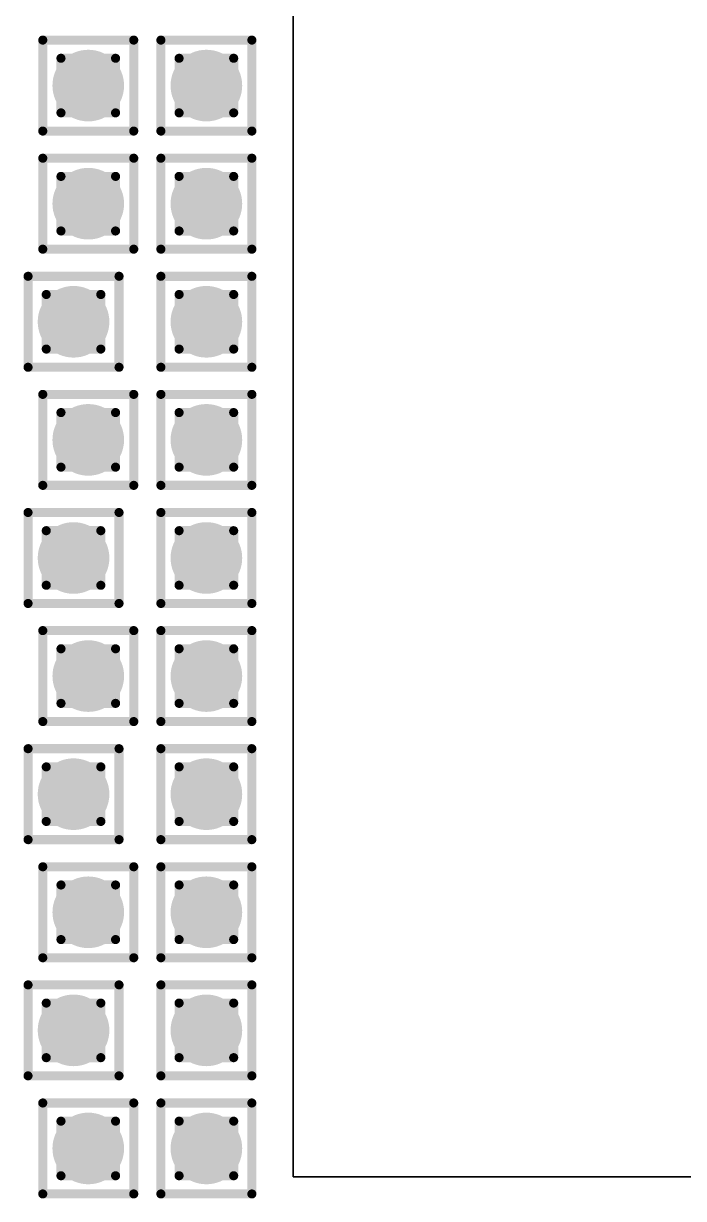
# Model space of a CAD drawing. Header units: inches. Extents: x -12 to 5357, y -8 to 5291.
# Drawn here: x 33.49 to 37.18, y 13.74 to 20.3 of the extents above; entities that cross this region are included whole.
import ezdxf

# ---------------------------------------------------------------- set-up
doc = ezdxf.new("R2010")
doc.units = ezdxf.units.IN
for name, color, linetype in [('Bottom Layer', 5, 'Continuous'), ('Drill Drawing', 1, 'Continuous'), ('Ground', 16, 'Continuous'), ('Multi-Layer', 9, 'Continuous'), ('Power', 76, 'Continuous'), ('Top Layer', 1, 'Continuous'), ('Via Holes', 16, 'Continuous')]:
    doc.layers.add(name, color=color, linetype=linetype)

msp = doc.modelspace()

# ---------------------------------------------------------------- hatches: boundary and pattern name
at = {"layer": 'Bottom Layer'}
h = msp.add_hatch(color=5, dxfattribs=at)
edge = h.paths.add_edge_path()
edge.add_arc((33.8562, 19.9507), 0.2, 0, 360)
h = msp.add_hatch(color=5, dxfattribs=at)
edge = h.paths.add_edge_path()
edge.add_arc((34.5158, 19.9507), 0.2, 0, 360)
h = msp.add_hatch(color=5, dxfattribs=at)
edge = h.paths.add_edge_path()
edge.add_arc((33.8562, 19.2911), 0.2, 0, 360)
h = msp.add_hatch(color=5, dxfattribs=at)
edge = h.paths.add_edge_path()
edge.add_arc((34.5158, 19.2911), 0.2, 0, 360)
h = msp.add_hatch(color=5, dxfattribs=at)
edge = h.paths.add_edge_path()
edge.add_arc((33.774, 18.6316), 0.2, 0, 360)
h = msp.add_hatch(color=5, dxfattribs=at)
edge = h.paths.add_edge_path()
edge.add_arc((34.5158, 18.6316), 0.2, 0, 360)
h = msp.add_hatch(color=5, dxfattribs=at)
edge = h.paths.add_edge_path()
edge.add_arc((33.8562, 17.9721), 0.2, 0, 360)
h = msp.add_hatch(color=5, dxfattribs=at)
edge = h.paths.add_edge_path()
edge.add_arc((34.5158, 17.9721), 0.2, 0, 360)
h = msp.add_hatch(color=5, dxfattribs=at)
edge = h.paths.add_edge_path()
edge.add_arc((33.774, 17.3125), 0.2, 0, 360)
h = msp.add_hatch(color=5, dxfattribs=at)
edge = h.paths.add_edge_path()
edge.add_arc((34.5158, 17.3125), 0.2, 0, 360)
h = msp.add_hatch(color=5, dxfattribs=at)
edge = h.paths.add_edge_path()
edge.add_arc((33.8563, 16.653), 0.2, 0, 360)
h = msp.add_hatch(color=5, dxfattribs=at)
edge = h.paths.add_edge_path()
edge.add_arc((34.5158, 16.653), 0.2, 0, 360)
h = msp.add_hatch(color=5, dxfattribs=at)
edge = h.paths.add_edge_path()
edge.add_arc((33.774, 15.9935), 0.2, 0, 360)
h = msp.add_hatch(color=5, dxfattribs=at)
edge = h.paths.add_edge_path()
edge.add_arc((34.5158, 15.9935), 0.2, 0, 360)
h = msp.add_hatch(color=5, dxfattribs=at)
edge = h.paths.add_edge_path()
edge.add_arc((33.8563, 15.3339), 0.2, 0, 360)
h = msp.add_hatch(color=5, dxfattribs=at)
edge = h.paths.add_edge_path()
edge.add_arc((34.5158, 15.3339), 0.2, 0, 360)
h = msp.add_hatch(color=5, dxfattribs=at)
edge = h.paths.add_edge_path()
edge.add_arc((33.774, 14.6744), 0.2, 0, 360)
h = msp.add_hatch(color=5, dxfattribs=at)
edge = h.paths.add_edge_path()
edge.add_arc((34.5158, 14.6744), 0.2, 0, 360)
h = msp.add_hatch(color=5, dxfattribs=at)
edge = h.paths.add_edge_path()
edge.add_arc((33.8562, 14.0149), 0.2, 0, 360)
h = msp.add_hatch(color=5, dxfattribs=at)
edge = h.paths.add_edge_path()
edge.add_arc((34.5158, 14.0149), 0.2, 0, 360)
at = {"layer": 'Ground'}
h = msp.add_hatch(color=16, dxfattribs=at)
edge = h.paths.add_edge_path()
edge.add_arc((33.8562, 19.9507), 0.2, 0, 360)
h = msp.add_hatch(color=16, dxfattribs=at)
edge = h.paths.add_edge_path()
edge.add_arc((34.5158, 19.9507), 0.2, 0, 360)
h = msp.add_hatch(color=16, dxfattribs=at)
edge = h.paths.add_edge_path()
edge.add_arc((33.8562, 19.2911), 0.2, 0, 360)
h = msp.add_hatch(color=16, dxfattribs=at)
edge = h.paths.add_edge_path()
edge.add_arc((34.5158, 19.2911), 0.2, 0, 360)
h = msp.add_hatch(color=16, dxfattribs=at)
edge = h.paths.add_edge_path()
edge.add_arc((33.774, 18.6316), 0.2, 0, 360)
h = msp.add_hatch(color=16, dxfattribs=at)
edge = h.paths.add_edge_path()
edge.add_arc((34.5158, 18.6316), 0.2, 0, 360)
h = msp.add_hatch(color=16, dxfattribs=at)
edge = h.paths.add_edge_path()
edge.add_arc((33.8562, 17.9721), 0.2, 0, 360)
h = msp.add_hatch(color=16, dxfattribs=at)
edge = h.paths.add_edge_path()
edge.add_arc((34.5158, 17.9721), 0.2, 0, 360)
h = msp.add_hatch(color=16, dxfattribs=at)
edge = h.paths.add_edge_path()
edge.add_arc((33.774, 17.3125), 0.2, 0, 360)
h = msp.add_hatch(color=16, dxfattribs=at)
edge = h.paths.add_edge_path()
edge.add_arc((34.5158, 17.3125), 0.2, 0, 360)
h = msp.add_hatch(color=16, dxfattribs=at)
edge = h.paths.add_edge_path()
edge.add_arc((33.8563, 16.653), 0.2, 0, 360)
h = msp.add_hatch(color=16, dxfattribs=at)
edge = h.paths.add_edge_path()
edge.add_arc((34.5158, 16.653), 0.2, 0, 360)
h = msp.add_hatch(color=16, dxfattribs=at)
edge = h.paths.add_edge_path()
edge.add_arc((33.774, 15.9935), 0.2, 0, 360)
h = msp.add_hatch(color=16, dxfattribs=at)
edge = h.paths.add_edge_path()
edge.add_arc((34.5158, 15.9935), 0.2, 0, 360)
h = msp.add_hatch(color=16, dxfattribs=at)
edge = h.paths.add_edge_path()
edge.add_arc((33.8563, 15.3339), 0.2, 0, 360)
h = msp.add_hatch(color=16, dxfattribs=at)
edge = h.paths.add_edge_path()
edge.add_arc((34.5158, 15.3339), 0.2, 0, 360)
h = msp.add_hatch(color=16, dxfattribs=at)
edge = h.paths.add_edge_path()
edge.add_arc((33.774, 14.6744), 0.2, 0, 360)
h = msp.add_hatch(color=16, dxfattribs=at)
edge = h.paths.add_edge_path()
edge.add_arc((34.5158, 14.6744), 0.2, 0, 360)
h = msp.add_hatch(color=16, dxfattribs=at)
edge = h.paths.add_edge_path()
edge.add_arc((33.8562, 14.0149), 0.2, 0, 360)
h = msp.add_hatch(color=16, dxfattribs=at)
edge = h.paths.add_edge_path()
edge.add_arc((34.5158, 14.0149), 0.2, 0, 360)
at = {"layer": 'Power'}
h = msp.add_hatch(color=76, dxfattribs=at)
edge = h.paths.add_edge_path()
edge.add_arc((33.8562, 19.9507), 0.2, 0, 360)
h = msp.add_hatch(color=76, dxfattribs=at)
edge = h.paths.add_edge_path()
edge.add_arc((34.5158, 19.9507), 0.2, 0, 360)
h = msp.add_hatch(color=76, dxfattribs=at)
edge = h.paths.add_edge_path()
edge.add_arc((33.8562, 19.2911), 0.2, 0, 360)
h = msp.add_hatch(color=76, dxfattribs=at)
edge = h.paths.add_edge_path()
edge.add_arc((34.5158, 19.2911), 0.2, 0, 360)
h = msp.add_hatch(color=76, dxfattribs=at)
edge = h.paths.add_edge_path()
edge.add_arc((33.774, 18.6316), 0.2, 0, 360)
h = msp.add_hatch(color=76, dxfattribs=at)
edge = h.paths.add_edge_path()
edge.add_arc((34.5158, 18.6316), 0.2, 0, 360)
h = msp.add_hatch(color=76, dxfattribs=at)
edge = h.paths.add_edge_path()
edge.add_arc((33.8562, 17.9721), 0.2, 0, 360)
h = msp.add_hatch(color=76, dxfattribs=at)
edge = h.paths.add_edge_path()
edge.add_arc((34.5158, 17.9721), 0.2, 0, 360)
h = msp.add_hatch(color=76, dxfattribs=at)
edge = h.paths.add_edge_path()
edge.add_arc((33.774, 17.3125), 0.2, 0, 360)
h = msp.add_hatch(color=76, dxfattribs=at)
edge = h.paths.add_edge_path()
edge.add_arc((34.5158, 17.3125), 0.2, 0, 360)
h = msp.add_hatch(color=76, dxfattribs=at)
edge = h.paths.add_edge_path()
edge.add_arc((33.8563, 16.653), 0.2, 0, 360)
h = msp.add_hatch(color=76, dxfattribs=at)
edge = h.paths.add_edge_path()
edge.add_arc((34.5158, 16.653), 0.2, 0, 360)
h = msp.add_hatch(color=76, dxfattribs=at)
edge = h.paths.add_edge_path()
edge.add_arc((33.774, 15.9935), 0.2, 0, 360)
h = msp.add_hatch(color=76, dxfattribs=at)
edge = h.paths.add_edge_path()
edge.add_arc((34.5158, 15.9935), 0.2, 0, 360)
h = msp.add_hatch(color=76, dxfattribs=at)
edge = h.paths.add_edge_path()
edge.add_arc((33.8563, 15.3339), 0.2, 0, 360)
h = msp.add_hatch(color=76, dxfattribs=at)
edge = h.paths.add_edge_path()
edge.add_arc((34.5158, 15.3339), 0.2, 0, 360)
h = msp.add_hatch(color=76, dxfattribs=at)
edge = h.paths.add_edge_path()
edge.add_arc((33.774, 14.6744), 0.2, 0, 360)
h = msp.add_hatch(color=76, dxfattribs=at)
edge = h.paths.add_edge_path()
edge.add_arc((34.5158, 14.6744), 0.2, 0, 360)
h = msp.add_hatch(color=76, dxfattribs=at)
edge = h.paths.add_edge_path()
edge.add_arc((33.8562, 14.0149), 0.2, 0, 360)
h = msp.add_hatch(color=76, dxfattribs=at)
edge = h.paths.add_edge_path()
edge.add_arc((34.5158, 14.0149), 0.2, 0, 360)
at = {"layer": 'Top Layer'}
h = msp.add_hatch(color=1, dxfattribs=at)
edge = h.paths.add_edge_path()
edge.add_arc((33.8562, 19.9507), 0.2, 0, 360)
h = msp.add_hatch(color=1, dxfattribs=at)
edge = h.paths.add_edge_path()
edge.add_arc((34.5158, 19.9507), 0.2, 0, 360)
h = msp.add_hatch(color=1, dxfattribs=at)
edge = h.paths.add_edge_path()
edge.add_arc((33.8562, 19.2911), 0.2, 0, 360)
h = msp.add_hatch(color=1, dxfattribs=at)
edge = h.paths.add_edge_path()
edge.add_arc((34.5158, 19.2911), 0.2, 0, 360)
h = msp.add_hatch(color=1, dxfattribs=at)
edge = h.paths.add_edge_path()
edge.add_arc((33.774, 18.6316), 0.2, 0, 360)
h = msp.add_hatch(color=1, dxfattribs=at)
edge = h.paths.add_edge_path()
edge.add_arc((34.5158, 18.6316), 0.2, 0, 360)
h = msp.add_hatch(color=1, dxfattribs=at)
edge = h.paths.add_edge_path()
edge.add_arc((33.8562, 17.9721), 0.2, 0, 360)
h = msp.add_hatch(color=1, dxfattribs=at)
edge = h.paths.add_edge_path()
edge.add_arc((34.5158, 17.9721), 0.2, 0, 360)
h = msp.add_hatch(color=1, dxfattribs=at)
edge = h.paths.add_edge_path()
edge.add_arc((33.774, 17.3125), 0.2, 0, 360)
h = msp.add_hatch(color=1, dxfattribs=at)
edge = h.paths.add_edge_path()
edge.add_arc((34.5158, 17.3125), 0.2, 0, 360)
h = msp.add_hatch(color=1, dxfattribs=at)
edge = h.paths.add_edge_path()
edge.add_arc((33.8563, 16.653), 0.2, 0, 360)
h = msp.add_hatch(color=1, dxfattribs=at)
edge = h.paths.add_edge_path()
edge.add_arc((34.5158, 16.653), 0.2, 0, 360)
h = msp.add_hatch(color=1, dxfattribs=at)
edge = h.paths.add_edge_path()
edge.add_arc((33.774, 15.9935), 0.2, 0, 360)
h = msp.add_hatch(color=1, dxfattribs=at)
edge = h.paths.add_edge_path()
edge.add_arc((34.5158, 15.9935), 0.2, 0, 360)
h = msp.add_hatch(color=1, dxfattribs=at)
edge = h.paths.add_edge_path()
edge.add_arc((33.8563, 15.3339), 0.2, 0, 360)
h = msp.add_hatch(color=1, dxfattribs=at)
edge = h.paths.add_edge_path()
edge.add_arc((34.5158, 15.3339), 0.2, 0, 360)
h = msp.add_hatch(color=1, dxfattribs=at)
edge = h.paths.add_edge_path()
edge.add_arc((33.774, 14.6744), 0.2, 0, 360)
h = msp.add_hatch(color=1, dxfattribs=at)
edge = h.paths.add_edge_path()
edge.add_arc((34.5158, 14.6744), 0.2, 0, 360)
h = msp.add_hatch(color=1, dxfattribs=at)
edge = h.paths.add_edge_path()
edge.add_arc((33.8562, 14.0149), 0.2, 0, 360)
h = msp.add_hatch(color=1, dxfattribs=at)
edge = h.paths.add_edge_path()
edge.add_arc((34.5158, 14.0149), 0.2, 0, 360)
at = {"layer": 'Via Holes'}
h = msp.add_hatch(color=7, dxfattribs=at)
edge = h.paths.add_edge_path()
edge.add_arc((33.8562, 19.9507), 0.1, 0, 360)
h = msp.add_hatch(color=7, dxfattribs=at)
edge = h.paths.add_edge_path()
edge.add_arc((34.5158, 19.9507), 0.1, 0, 360)
h = msp.add_hatch(color=7, dxfattribs=at)
edge = h.paths.add_edge_path()
edge.add_arc((33.8562, 19.2911), 0.1, 0, 360)
h = msp.add_hatch(color=7, dxfattribs=at)
edge = h.paths.add_edge_path()
edge.add_arc((34.5158, 19.2911), 0.1, 0, 360)
h = msp.add_hatch(color=7, dxfattribs=at)
edge = h.paths.add_edge_path()
edge.add_arc((33.774, 18.6316), 0.1, 0, 360)
h = msp.add_hatch(color=7, dxfattribs=at)
edge = h.paths.add_edge_path()
edge.add_arc((34.5158, 18.6316), 0.1, 0, 360)
h = msp.add_hatch(color=7, dxfattribs=at)
edge = h.paths.add_edge_path()
edge.add_arc((33.8562, 17.9721), 0.1, 0, 360)
h = msp.add_hatch(color=7, dxfattribs=at)
edge = h.paths.add_edge_path()
edge.add_arc((34.5158, 17.9721), 0.1, 0, 360)
h = msp.add_hatch(color=7, dxfattribs=at)
edge = h.paths.add_edge_path()
edge.add_arc((33.774, 17.3125), 0.1, 0, 360)
h = msp.add_hatch(color=7, dxfattribs=at)
edge = h.paths.add_edge_path()
edge.add_arc((34.5158, 17.3125), 0.1, 0, 360)
h = msp.add_hatch(color=7, dxfattribs=at)
edge = h.paths.add_edge_path()
edge.add_arc((33.8563, 16.653), 0.1, 0, 360)
h = msp.add_hatch(color=7, dxfattribs=at)
edge = h.paths.add_edge_path()
edge.add_arc((34.5158, 16.653), 0.1, 0, 360)
h = msp.add_hatch(color=7, dxfattribs=at)
edge = h.paths.add_edge_path()
edge.add_arc((33.774, 15.9935), 0.1, 0, 360)
h = msp.add_hatch(color=7, dxfattribs=at)
edge = h.paths.add_edge_path()
edge.add_arc((34.5158, 15.9935), 0.1, 0, 360)
h = msp.add_hatch(color=7, dxfattribs=at)
edge = h.paths.add_edge_path()
edge.add_arc((33.8563, 15.3339), 0.1, 0, 360)
h = msp.add_hatch(color=7, dxfattribs=at)
edge = h.paths.add_edge_path()
edge.add_arc((34.5158, 15.3339), 0.1, 0, 360)
h = msp.add_hatch(color=7, dxfattribs=at)
edge = h.paths.add_edge_path()
edge.add_arc((33.774, 14.6744), 0.1, 0, 360)
h = msp.add_hatch(color=7, dxfattribs=at)
edge = h.paths.add_edge_path()
edge.add_arc((34.5158, 14.6744), 0.1, 0, 360)
h = msp.add_hatch(color=7, dxfattribs=at)
edge = h.paths.add_edge_path()
edge.add_arc((33.8562, 14.0149), 0.1, 0, 360)
h = msp.add_hatch(color=7, dxfattribs=at)
edge = h.paths.add_edge_path()
edge.add_arc((34.5158, 14.0149), 0.1, 0, 360)

# ---------------------------------------------------------------- linework, layer by layer
at = {"layer": 'Bottom Layer'}
for p, q in [((35.0001, 23.3565), (35.0001, 13.8565)), ((35.0001, 13.8565), (45.6117, 13.8565))]:
    msp.add_line(p, q, dxfattribs=at)
at = {"layer": 'Drill Drawing', "const_width": 0.0508}
for points in [[(33.6022, 20.2047), (34.1102, 20.2047)], [(33.6022, 19.6967), (33.6022, 20.2047)], [(34.1102, 19.6967), (34.1102, 20.2047)], [(34.2618, 20.2047), (34.7698, 20.2047)], [(34.2618, 19.6967), (34.2618, 20.2047)], [(34.7698, 19.6967), (34.7698, 20.2047)], [(33.7038, 20.1031), (34.0086, 20.1031)], [(33.7038, 19.7983), (33.7038, 20.1031)], [(34.0086, 19.7983), (34.0086, 20.1031)], [(34.3634, 20.1031), (34.6682, 20.1031)], [(34.3634, 19.7983), (34.3634, 20.1031)], [(34.6682, 19.7983), (34.6682, 20.1031)], [(33.7038, 19.7983), (34.0086, 19.7983)], [(34.3634, 19.7983), (34.6682, 19.7983)], [(33.6022, 19.6967), (34.1102, 19.6967)], [(34.2618, 19.6967), (34.7698, 19.6967)], [(33.6022, 19.5451), (34.1102, 19.5451)], [(33.6022, 19.0371), (33.6022, 19.5451)], [(34.1102, 19.0371), (34.1102, 19.5451)], [(34.2618, 19.5451), (34.7698, 19.5451)], [(34.2618, 19.0371), (34.2618, 19.5451)], [(34.7698, 19.0371), (34.7698, 19.5451)], [(33.7038, 19.4435), (34.0086, 19.4435)], [(33.7038, 19.1387), (33.7038, 19.4435)], [(34.0086, 19.1387), (34.0086, 19.4435)], [(34.3634, 19.4435), (34.6682, 19.4435)], [(34.3634, 19.1387), (34.3634, 19.4435)], [(34.6682, 19.1387), (34.6682, 19.4435)], [(33.7038, 19.1387), (34.0086, 19.1387)], [(34.3634, 19.1387), (34.6682, 19.1387)], [(33.6022, 19.0371), (34.1102, 19.0371)], [(34.2618, 19.0371), (34.7698, 19.0371)], [(33.52, 18.8856), (34.028, 18.8856)], [(33.52, 18.3776), (33.52, 18.8856)], [(34.028, 18.3776), (34.028, 18.8856)], [(34.2618, 18.8856), (34.7698, 18.8856)], [(34.2618, 18.3776), (34.2618, 18.8856)], [(34.7698, 18.3776), (34.7698, 18.8856)], [(33.6216, 18.784), (33.9264, 18.784)], [(33.6216, 18.4792), (33.6216, 18.784)], [(33.9264, 18.4792), (33.9264, 18.784)], [(34.3634, 18.784), (34.6682, 18.784)], [(34.3634, 18.4792), (34.3634, 18.784)], [(34.6682, 18.4792), (34.6682, 18.784)], [(33.6216, 18.4792), (33.9264, 18.4792)], [(34.3634, 18.4792), (34.6682, 18.4792)], [(33.52, 18.3776), (34.028, 18.3776)], [(34.2618, 18.3776), (34.7698, 18.3776)], [(33.6022, 18.2261), (34.1102, 18.2261)], [(33.6022, 17.7181), (33.6022, 18.2261)], [(34.1102, 17.7181), (34.1102, 18.2261)], [(34.2618, 18.2261), (34.7698, 18.2261)], [(34.2618, 17.7181), (34.2618, 18.2261)], [(34.7698, 17.7181), (34.7698, 18.2261)], [(33.7038, 18.1245), (34.0086, 18.1245)], [(33.7038, 17.8197), (33.7038, 18.1245)], [(34.0086, 17.8197), (34.0086, 18.1245)], [(34.3634, 18.1245), (34.6682, 18.1245)], [(34.3634, 17.8197), (34.3634, 18.1245)], [(34.6682, 17.8197), (34.6682, 18.1245)], [(33.7038, 17.8197), (34.0086, 17.8197)], [(34.3634, 17.8197), (34.6682, 17.8197)], [(33.6022, 17.7181), (34.1102, 17.7181)], [(34.2618, 17.7181), (34.7698, 17.7181)], [(33.52, 17.5665), (34.028, 17.5665)], [(33.52, 17.0585), (33.52, 17.5665)], [(34.028, 17.0585), (34.028, 17.5665)], [(34.2618, 17.5665), (34.7698, 17.5665)], [(34.2618, 17.0585), (34.2618, 17.5665)], [(34.7698, 17.0585), (34.7698, 17.5665)], [(33.6216, 17.4649), (33.9264, 17.4649)], [(33.6216, 17.1601), (33.6216, 17.4649)], [(33.9264, 17.1601), (33.9264, 17.4649)], [(34.3634, 17.4649), (34.6682, 17.4649)], [(34.3634, 17.1601), (34.3634, 17.4649)], [(34.6682, 17.1601), (34.6682, 17.4649)], [(33.6216, 17.1601), (33.9264, 17.1601)], [(34.3634, 17.1601), (34.6682, 17.1601)], [(33.52, 17.0585), (34.028, 17.0585)], [(34.2618, 17.0585), (34.7698, 17.0585)], [(33.6023, 16.907), (34.1103, 16.907)], [(33.6023, 16.399), (33.6023, 16.907)], [(34.1103, 16.399), (34.1103, 16.907)], [(34.2618, 16.907), (34.7698, 16.907)], [(34.2618, 16.399), (34.2618, 16.907)], [(34.7698, 16.399), (34.7698, 16.907)], [(33.7039, 16.8054), (34.0087, 16.8054)], [(33.7039, 16.5006), (33.7039, 16.8054)], [(34.0087, 16.5006), (34.0087, 16.8054)], [(34.3634, 16.8054), (34.6682, 16.8054)], [(34.3634, 16.5006), (34.3634, 16.8054)], [(34.6682, 16.5006), (34.6682, 16.8054)], [(33.7039, 16.5006), (34.0087, 16.5006)], [(34.3634, 16.5006), (34.6682, 16.5006)], [(33.6023, 16.399), (34.1103, 16.399)], [(34.2618, 16.399), (34.7698, 16.399)], [(33.52, 16.2475), (34.028, 16.2475)], [(33.52, 15.7395), (33.52, 16.2475)], [(34.028, 15.7395), (34.028, 16.2475)], [(34.2618, 16.2475), (34.7698, 16.2475)], [(34.2618, 15.7395), (34.2618, 16.2475)], [(34.7698, 15.7395), (34.7698, 16.2475)], [(33.6216, 16.1459), (33.9264, 16.1459)], [(33.6216, 15.8411), (33.6216, 16.1459)], [(33.9264, 15.8411), (33.9264, 16.1459)], [(34.3634, 16.1459), (34.6682, 16.1459)], [(34.3634, 15.8411), (34.3634, 16.1459)], [(34.6682, 15.8411), (34.6682, 16.1459)], [(33.6216, 15.8411), (33.9264, 15.8411)], [(34.3634, 15.8411), (34.6682, 15.8411)], [(33.52, 15.7395), (34.028, 15.7395)], [(34.2618, 15.7395), (34.7698, 15.7395)], [(33.6023, 15.5879), (34.1103, 15.5879)], [(33.6023, 15.0799), (33.6023, 15.5879)], [(34.1103, 15.0799), (34.1103, 15.5879)], [(34.2618, 15.5879), (34.7698, 15.5879)], [(34.2618, 15.0799), (34.2618, 15.5879)], [(34.7698, 15.0799), (34.7698, 15.5879)], [(33.7039, 15.4863), (34.0087, 15.4863)], [(33.7039, 15.1815), (33.7039, 15.4863)], [(34.0087, 15.1815), (34.0087, 15.4863)], [(34.3634, 15.4863), (34.6682, 15.4863)], [(34.3634, 15.1815), (34.3634, 15.4863)], [(34.6682, 15.1815), (34.6682, 15.4863)], [(33.7039, 15.1815), (34.0087, 15.1815)], [(34.3634, 15.1815), (34.6682, 15.1815)], [(33.6023, 15.0799), (34.1103, 15.0799)], [(34.2618, 15.0799), (34.7698, 15.0799)], [(33.52, 14.9284), (34.028, 14.9284)], [(33.52, 14.4204), (33.52, 14.9284)], [(34.028, 14.4204), (34.028, 14.9284)], [(34.2618, 14.9284), (34.7698, 14.9284)], [(34.2618, 14.4204), (34.2618, 14.9284)], [(34.7698, 14.4204), (34.7698, 14.9284)], [(33.6216, 14.8268), (33.9264, 14.8268)], [(33.6216, 14.522), (33.6216, 14.8268)], [(33.9264, 14.522), (33.9264, 14.8268)], [(34.3634, 14.8268), (34.6682, 14.8268)], [(34.3634, 14.522), (34.3634, 14.8268)], [(34.6682, 14.522), (34.6682, 14.8268)], [(33.6216, 14.522), (33.9264, 14.522)], [(34.3634, 14.522), (34.6682, 14.522)], [(33.52, 14.4204), (34.028, 14.4204)], [(34.2618, 14.4204), (34.7698, 14.4204)], [(33.6022, 14.2689), (34.1102, 14.2689)], [(33.6022, 13.7609), (33.6022, 14.2689)], [(34.1102, 13.7609), (34.1102, 14.2689)], [(34.2618, 14.2689), (34.7698, 14.2689)], [(34.2618, 13.7609), (34.2618, 14.2689)], [(34.7698, 13.7609), (34.7698, 14.2689)], [(33.7038, 14.1673), (34.0086, 14.1673)], [(33.7038, 13.8625), (33.7038, 14.1673)], [(34.0086, 13.8625), (34.0086, 14.1673)], [(34.3634, 14.1673), (34.6682, 14.1673)], [(34.3634, 13.8625), (34.3634, 14.1673)], [(34.6682, 13.8625), (34.6682, 14.1673)], [(33.7038, 13.8625), (34.0086, 13.8625)], [(34.3634, 13.8625), (34.6682, 13.8625)], [(33.6022, 13.7609), (34.1102, 13.7609)], [(34.2618, 13.7609), (34.7698, 13.7609)]]:
    msp.add_lwpolyline(points, dxfattribs=at)
at = {"layer": 'Drill Drawing', "const_width": 0.0254}
for points in [[(33.5895, 20.2047, 1), (33.6149, 20.2047, 1)], [(33.5895, 20.2047, 1), (33.6149, 20.2047, 1)], [(34.0975, 20.2047, 1), (34.1229, 20.2047, 1)], [(34.0975, 20.2047, 1), (34.1229, 20.2047, 1)], [(34.2491, 20.2047, 1), (34.2745, 20.2047, 1)], [(34.2491, 20.2047, 1), (34.2745, 20.2047, 1)], [(34.7571, 20.2047, 1), (34.7825, 20.2047, 1)], [(34.7571, 20.2047, 1), (34.7825, 20.2047, 1)], [(33.6911, 20.1031, 1), (33.7165, 20.1031, 1)], [(33.6911, 20.1031, 1), (33.7165, 20.1031, 1)], [(33.9959, 20.1031, 1), (34.0213, 20.1031, 1)], [(33.9959, 20.1031, 1), (34.0213, 20.1031, 1)], [(34.3507, 20.1031, 1), (34.3761, 20.1031, 1)], [(34.3507, 20.1031, 1), (34.3761, 20.1031, 1)], [(34.6555, 20.1031, 1), (34.6809, 20.1031, 1)], [(34.6555, 20.1031, 1), (34.6809, 20.1031, 1)], [(33.6911, 19.7983, 1), (33.7165, 19.7983, 1)], [(33.6911, 19.7983, 1), (33.7165, 19.7983, 1)], [(33.9959, 19.7983, 1), (34.0213, 19.7983, 1)], [(33.9959, 19.7983, 1), (34.0213, 19.7983, 1)], [(34.3507, 19.7983, 1), (34.3761, 19.7983, 1)], [(34.3507, 19.7983, 1), (34.3761, 19.7983, 1)], [(34.6555, 19.7983, 1), (34.6809, 19.7983, 1)], [(34.6555, 19.7983, 1), (34.6809, 19.7983, 1)], [(33.5895, 19.6967, 1), (33.6149, 19.6967, 1)], [(33.5895, 19.6967, 1), (33.6149, 19.6967, 1)], [(34.0975, 19.6967, 1), (34.1229, 19.6967, 1)], [(34.0975, 19.6967, 1), (34.1229, 19.6967, 1)], [(34.2491, 19.6967, 1), (34.2745, 19.6967, 1)], [(34.2491, 19.6967, 1), (34.2745, 19.6967, 1)], [(34.7571, 19.6967, 1), (34.7825, 19.6967, 1)], [(34.7571, 19.6967, 1), (34.7825, 19.6967, 1)], [(33.5895, 19.5451, 1), (33.6149, 19.5451, 1)], [(33.5895, 19.5451, 1), (33.6149, 19.5451, 1)], [(34.0975, 19.5451, 1), (34.1229, 19.5451, 1)], [(34.0975, 19.5451, 1), (34.1229, 19.5451, 1)], [(34.2491, 19.5451, 1), (34.2745, 19.5451, 1)], [(34.2491, 19.5451, 1), (34.2745, 19.5451, 1)], [(34.7571, 19.5451, 1), (34.7825, 19.5451, 1)], [(34.7571, 19.5451, 1), (34.7825, 19.5451, 1)], [(33.6911, 19.4435, 1), (33.7165, 19.4435, 1)], [(33.6911, 19.4435, 1), (33.7165, 19.4435, 1)], [(33.9959, 19.4435, 1), (34.0213, 19.4435, 1)], [(33.9959, 19.4435, 1), (34.0213, 19.4435, 1)], [(34.3507, 19.4435, 1), (34.3761, 19.4435, 1)], [(34.3507, 19.4435, 1), (34.3761, 19.4435, 1)], [(34.6555, 19.4435, 1), (34.6809, 19.4435, 1)], [(34.6555, 19.4435, 1), (34.6809, 19.4435, 1)], [(33.6911, 19.1387, 1), (33.7165, 19.1387, 1)], [(33.6911, 19.1387, 1), (33.7165, 19.1387, 1)], [(33.9959, 19.1387, 1), (34.0213, 19.1387, 1)], [(33.9959, 19.1387, 1), (34.0213, 19.1387, 1)], [(34.3507, 19.1387, 1), (34.3761, 19.1387, 1)], [(34.3507, 19.1387, 1), (34.3761, 19.1387, 1)], [(34.6555, 19.1387, 1), (34.6809, 19.1387, 1)], [(34.6555, 19.1387, 1), (34.6809, 19.1387, 1)], [(33.5895, 19.0371, 1), (33.6149, 19.0371, 1)], [(33.5895, 19.0371, 1), (33.6149, 19.0371, 1)], [(34.0975, 19.0371, 1), (34.1229, 19.0371, 1)], [(34.0975, 19.0371, 1), (34.1229, 19.0371, 1)], [(34.2491, 19.0371, 1), (34.2745, 19.0371, 1)], [(34.2491, 19.0371, 1), (34.2745, 19.0371, 1)], [(34.7571, 19.0371, 1), (34.7825, 19.0371, 1)], [(34.7571, 19.0371, 1), (34.7825, 19.0371, 1)], [(33.5073, 18.8856, 1), (33.5327, 18.8856, 1)], [(33.5073, 18.8856, 1), (33.5327, 18.8856, 1)], [(34.0153, 18.8856, 1), (34.0407, 18.8856, 1)], [(34.0153, 18.8856, 1), (34.0407, 18.8856, 1)], [(34.2491, 18.8856, 1), (34.2745, 18.8856, 1)], [(34.2491, 18.8856, 1), (34.2745, 18.8856, 1)], [(34.7571, 18.8856, 1), (34.7825, 18.8856, 1)], [(34.7571, 18.8856, 1), (34.7825, 18.8856, 1)], [(33.6089, 18.784, 1), (33.6343, 18.784, 1)], [(33.6089, 18.784, 1), (33.6343, 18.784, 1)], [(33.9137, 18.784, 1), (33.9391, 18.784, 1)], [(33.9137, 18.784, 1), (33.9391, 18.784, 1)], [(34.3507, 18.784, 1), (34.3761, 18.784, 1)], [(34.3507, 18.784, 1), (34.3761, 18.784, 1)], [(34.6555, 18.784, 1), (34.6809, 18.784, 1)], [(34.6555, 18.784, 1), (34.6809, 18.784, 1)], [(33.6089, 18.4792, 1), (33.6343, 18.4792, 1)], [(33.6089, 18.4792, 1), (33.6343, 18.4792, 1)], [(33.9137, 18.4792, 1), (33.9391, 18.4792, 1)], [(33.9137, 18.4792, 1), (33.9391, 18.4792, 1)], [(34.3507, 18.4792, 1), (34.3761, 18.4792, 1)], [(34.3507, 18.4792, 1), (34.3761, 18.4792, 1)], [(34.6555, 18.4792, 1), (34.6809, 18.4792, 1)], [(34.6555, 18.4792, 1), (34.6809, 18.4792, 1)], [(33.5073, 18.3776, 1), (33.5327, 18.3776, 1)], [(33.5073, 18.3776, 1), (33.5327, 18.3776, 1)], [(34.0153, 18.3776, 1), (34.0407, 18.3776, 1)], [(34.0153, 18.3776, 1), (34.0407, 18.3776, 1)], [(34.2491, 18.3776, 1), (34.2745, 18.3776, 1)], [(34.2491, 18.3776, 1), (34.2745, 18.3776, 1)], [(34.7571, 18.3776, 1), (34.7825, 18.3776, 1)], [(34.7571, 18.3776, 1), (34.7825, 18.3776, 1)], [(33.5895, 18.2261, 1), (33.6149, 18.2261, 1)], [(33.5895, 18.2261, 1), (33.6149, 18.2261, 1)], [(34.0975, 18.2261, 1), (34.1229, 18.2261, 1)], [(34.0975, 18.2261, 1), (34.1229, 18.2261, 1)], [(34.2491, 18.2261, 1), (34.2745, 18.2261, 1)], [(34.2491, 18.2261, 1), (34.2745, 18.2261, 1)], [(34.7571, 18.2261, 1), (34.7825, 18.2261, 1)], [(34.7571, 18.2261, 1), (34.7825, 18.2261, 1)], [(33.6911, 18.1245, 1), (33.7165, 18.1245, 1)], [(33.6911, 18.1245, 1), (33.7165, 18.1245, 1)], [(33.9959, 18.1245, 1), (34.0213, 18.1245, 1)], [(33.9959, 18.1245, 1), (34.0213, 18.1245, 1)], [(34.3507, 18.1245, 1), (34.3761, 18.1245, 1)], [(34.3507, 18.1245, 1), (34.3761, 18.1245, 1)], [(34.6555, 18.1245, 1), (34.6809, 18.1245, 1)], [(34.6555, 18.1245, 1), (34.6809, 18.1245, 1)], [(33.6911, 17.8197, 1), (33.7165, 17.8197, 1)], [(33.6911, 17.8197, 1), (33.7165, 17.8197, 1)], [(33.9959, 17.8197, 1), (34.0213, 17.8197, 1)], [(33.9959, 17.8197, 1), (34.0213, 17.8197, 1)], [(34.3507, 17.8197, 1), (34.3761, 17.8197, 1)], [(34.3507, 17.8197, 1), (34.3761, 17.8197, 1)], [(34.6555, 17.8197, 1), (34.6809, 17.8197, 1)], [(34.6555, 17.8197, 1), (34.6809, 17.8197, 1)], [(33.5895, 17.7181, 1), (33.6149, 17.7181, 1)], [(33.5895, 17.7181, 1), (33.6149, 17.7181, 1)], [(34.0975, 17.7181, 1), (34.1229, 17.7181, 1)], [(34.0975, 17.7181, 1), (34.1229, 17.7181, 1)], [(34.2491, 17.7181, 1), (34.2745, 17.7181, 1)], [(34.2491, 17.7181, 1), (34.2745, 17.7181, 1)], [(34.7571, 17.7181, 1), (34.7825, 17.7181, 1)], [(34.7571, 17.7181, 1), (34.7825, 17.7181, 1)], [(33.5073, 17.5665, 1), (33.5327, 17.5665, 1)], [(33.5073, 17.5665, 1), (33.5327, 17.5665, 1)], [(34.0153, 17.5665, 1), (34.0407, 17.5665, 1)], [(34.0153, 17.5665, 1), (34.0407, 17.5665, 1)], [(34.2491, 17.5665, 1), (34.2745, 17.5665, 1)], [(34.2491, 17.5665, 1), (34.2745, 17.5665, 1)], [(34.7571, 17.5665, 1), (34.7825, 17.5665, 1)], [(34.7571, 17.5665, 1), (34.7825, 17.5665, 1)], [(33.6089, 17.4649, 1), (33.6343, 17.4649, 1)], [(33.6089, 17.4649, 1), (33.6343, 17.4649, 1)], [(33.9137, 17.4649, 1), (33.9391, 17.4649, 1)], [(33.9137, 17.4649, 1), (33.9391, 17.4649, 1)], [(34.3507, 17.4649, 1), (34.3761, 17.4649, 1)], [(34.3507, 17.4649, 1), (34.3761, 17.4649, 1)], [(34.6555, 17.4649, 1), (34.6809, 17.4649, 1)], [(34.6555, 17.4649, 1), (34.6809, 17.4649, 1)], [(33.6089, 17.1601, 1), (33.6343, 17.1601, 1)], [(33.6089, 17.1601, 1), (33.6343, 17.1601, 1)], [(33.9137, 17.1601, 1), (33.9391, 17.1601, 1)], [(33.9137, 17.1601, 1), (33.9391, 17.1601, 1)], [(34.3507, 17.1601, 1), (34.3761, 17.1601, 1)], [(34.3507, 17.1601, 1), (34.3761, 17.1601, 1)], [(34.6555, 17.1601, 1), (34.6809, 17.1601, 1)], [(34.6555, 17.1601, 1), (34.6809, 17.1601, 1)], [(33.5073, 17.0585, 1), (33.5327, 17.0585, 1)], [(33.5073, 17.0585, 1), (33.5327, 17.0585, 1)], [(34.0153, 17.0585, 1), (34.0407, 17.0585, 1)], [(34.0153, 17.0585, 1), (34.0407, 17.0585, 1)], [(34.2491, 17.0585, 1), (34.2745, 17.0585, 1)], [(34.2491, 17.0585, 1), (34.2745, 17.0585, 1)], [(34.7571, 17.0585, 1), (34.7825, 17.0585, 1)], [(34.7571, 17.0585, 1), (34.7825, 17.0585, 1)], [(33.5896, 16.907, 1), (33.615, 16.907, 1)], [(33.5896, 16.907, 1), (33.615, 16.907, 1)], [(34.0976, 16.907, 1), (34.123, 16.907, 1)], [(34.0976, 16.907, 1), (34.123, 16.907, 1)], [(34.2491, 16.907, 1), (34.2745, 16.907, 1)], [(34.2491, 16.907, 1), (34.2745, 16.907, 1)], [(34.7571, 16.907, 1), (34.7825, 16.907, 1)], [(34.7571, 16.907, 1), (34.7825, 16.907, 1)], [(33.6912, 16.8054, 1), (33.7166, 16.8054, 1)], [(33.6912, 16.8054, 1), (33.7166, 16.8054, 1)], [(33.996, 16.8054, 1), (34.0214, 16.8054, 1)], [(33.996, 16.8054, 1), (34.0214, 16.8054, 1)], [(34.3507, 16.8054, 1), (34.3761, 16.8054, 1)], [(34.3507, 16.8054, 1), (34.3761, 16.8054, 1)], [(34.6555, 16.8054, 1), (34.6809, 16.8054, 1)], [(34.6555, 16.8054, 1), (34.6809, 16.8054, 1)], [(33.6912, 16.5006, 1), (33.7166, 16.5006, 1)], [(33.6912, 16.5006, 1), (33.7166, 16.5006, 1)], [(33.996, 16.5006, 1), (34.0214, 16.5006, 1)], [(33.996, 16.5006, 1), (34.0214, 16.5006, 1)], [(34.3507, 16.5006, 1), (34.3761, 16.5006, 1)], [(34.3507, 16.5006, 1), (34.3761, 16.5006, 1)], [(34.6555, 16.5006, 1), (34.6809, 16.5006, 1)], [(34.6555, 16.5006, 1), (34.6809, 16.5006, 1)], [(33.5896, 16.399, 1), (33.615, 16.399, 1)], [(33.5896, 16.399, 1), (33.615, 16.399, 1)], [(34.0976, 16.399, 1), (34.123, 16.399, 1)], [(34.0976, 16.399, 1), (34.123, 16.399, 1)], [(34.2491, 16.399, 1), (34.2745, 16.399, 1)], [(34.2491, 16.399, 1), (34.2745, 16.399, 1)], [(34.7571, 16.399, 1), (34.7825, 16.399, 1)], [(34.7571, 16.399, 1), (34.7825, 16.399, 1)], [(33.5073, 16.2475, 1), (33.5327, 16.2475, 1)], [(33.5073, 16.2475, 1), (33.5327, 16.2475, 1)], [(34.0153, 16.2475, 1), (34.0407, 16.2475, 1)], [(34.0153, 16.2475, 1), (34.0407, 16.2475, 1)], [(34.2491, 16.2475, 1), (34.2745, 16.2475, 1)], [(34.2491, 16.2475, 1), (34.2745, 16.2475, 1)], [(34.7571, 16.2475, 1), (34.7825, 16.2475, 1)], [(34.7571, 16.2475, 1), (34.7825, 16.2475, 1)], [(33.6089, 16.1459, 1), (33.6343, 16.1459, 1)], [(33.6089, 16.1459, 1), (33.6343, 16.1459, 1)], [(33.9137, 16.1459, 1), (33.9391, 16.1459, 1)], [(33.9137, 16.1459, 1), (33.9391, 16.1459, 1)], [(34.3507, 16.1459, 1), (34.3761, 16.1459, 1)], [(34.3507, 16.1459, 1), (34.3761, 16.1459, 1)], [(34.6555, 16.1459, 1), (34.6809, 16.1459, 1)], [(34.6555, 16.1459, 1), (34.6809, 16.1459, 1)], [(33.6089, 15.8411, 1), (33.6343, 15.8411, 1)], [(33.6089, 15.8411, 1), (33.6343, 15.8411, 1)], [(33.9137, 15.8411, 1), (33.9391, 15.8411, 1)], [(33.9137, 15.8411, 1), (33.9391, 15.8411, 1)], [(34.3507, 15.8411, 1), (34.3761, 15.8411, 1)], [(34.3507, 15.8411, 1), (34.3761, 15.8411, 1)], [(34.6555, 15.8411, 1), (34.6809, 15.8411, 1)], [(34.6555, 15.8411, 1), (34.6809, 15.8411, 1)], [(33.5073, 15.7395, 1), (33.5327, 15.7395, 1)], [(33.5073, 15.7395, 1), (33.5327, 15.7395, 1)], [(34.0153, 15.7395, 1), (34.0407, 15.7395, 1)], [(34.0153, 15.7395, 1), (34.0407, 15.7395, 1)], [(34.2491, 15.7395, 1), (34.2745, 15.7395, 1)], [(34.2491, 15.7395, 1), (34.2745, 15.7395, 1)], [(34.7571, 15.7395, 1), (34.7825, 15.7395, 1)], [(34.7571, 15.7395, 1), (34.7825, 15.7395, 1)], [(33.5896, 15.5879, 1), (33.615, 15.5879, 1)], [(33.5896, 15.5879, 1), (33.615, 15.5879, 1)], [(34.0976, 15.5879, 1), (34.123, 15.5879, 1)], [(34.0976, 15.5879, 1), (34.123, 15.5879, 1)], [(34.2491, 15.5879, 1), (34.2745, 15.5879, 1)], [(34.2491, 15.5879, 1), (34.2745, 15.5879, 1)], [(34.7571, 15.5879, 1), (34.7825, 15.5879, 1)], [(34.7571, 15.5879, 1), (34.7825, 15.5879, 1)], [(33.6912, 15.4863, 1), (33.7166, 15.4863, 1)], [(33.6912, 15.4863, 1), (33.7166, 15.4863, 1)], [(33.996, 15.4863, 1), (34.0214, 15.4863, 1)], [(33.996, 15.4863, 1), (34.0214, 15.4863, 1)], [(34.3507, 15.4863, 1), (34.3761, 15.4863, 1)], [(34.3507, 15.4863, 1), (34.3761, 15.4863, 1)], [(34.6555, 15.4863, 1), (34.6809, 15.4863, 1)], [(34.6555, 15.4863, 1), (34.6809, 15.4863, 1)], [(33.6912, 15.1815, 1), (33.7166, 15.1815, 1)], [(33.6912, 15.1815, 1), (33.7166, 15.1815, 1)], [(33.996, 15.1815, 1), (34.0214, 15.1815, 1)], [(33.996, 15.1815, 1), (34.0214, 15.1815, 1)], [(34.3507, 15.1815, 1), (34.3761, 15.1815, 1)], [(34.3507, 15.1815, 1), (34.3761, 15.1815, 1)], [(34.6555, 15.1815, 1), (34.6809, 15.1815, 1)], [(34.6555, 15.1815, 1), (34.6809, 15.1815, 1)], [(33.5896, 15.0799, 1), (33.615, 15.0799, 1)], [(33.5896, 15.0799, 1), (33.615, 15.0799, 1)], [(34.0976, 15.0799, 1), (34.123, 15.0799, 1)], [(34.0976, 15.0799, 1), (34.123, 15.0799, 1)], [(34.2491, 15.0799, 1), (34.2745, 15.0799, 1)], [(34.2491, 15.0799, 1), (34.2745, 15.0799, 1)], [(34.7571, 15.0799, 1), (34.7825, 15.0799, 1)], [(34.7571, 15.0799, 1), (34.7825, 15.0799, 1)], [(33.5073, 14.9284, 1), (33.5327, 14.9284, 1)], [(33.5073, 14.9284, 1), (33.5327, 14.9284, 1)], [(34.0153, 14.9284, 1), (34.0407, 14.9284, 1)], [(34.0153, 14.9284, 1), (34.0407, 14.9284, 1)], [(34.2491, 14.9284, 1), (34.2745, 14.9284, 1)], [(34.2491, 14.9284, 1), (34.2745, 14.9284, 1)], [(34.7571, 14.9284, 1), (34.7825, 14.9284, 1)], [(34.7571, 14.9284, 1), (34.7825, 14.9284, 1)], [(33.6089, 14.8268, 1), (33.6343, 14.8268, 1)], [(33.6089, 14.8268, 1), (33.6343, 14.8268, 1)], [(33.9137, 14.8268, 1), (33.9391, 14.8268, 1)], [(33.9137, 14.8268, 1), (33.9391, 14.8268, 1)], [(34.3507, 14.8268, 1), (34.3761, 14.8268, 1)], [(34.3507, 14.8268, 1), (34.3761, 14.8268, 1)], [(34.6555, 14.8268, 1), (34.6809, 14.8268, 1)], [(34.6555, 14.8268, 1), (34.6809, 14.8268, 1)], [(33.6089, 14.522, 1), (33.6343, 14.522, 1)], [(33.6089, 14.522, 1), (33.6343, 14.522, 1)], [(33.9137, 14.522, 1), (33.9391, 14.522, 1)], [(33.9137, 14.522, 1), (33.9391, 14.522, 1)], [(34.3507, 14.522, 1), (34.3761, 14.522, 1)], [(34.3507, 14.522, 1), (34.3761, 14.522, 1)], [(34.6555, 14.522, 1), (34.6809, 14.522, 1)], [(34.6555, 14.522, 1), (34.6809, 14.522, 1)], [(33.5073, 14.4204, 1), (33.5327, 14.4204, 1)], [(33.5073, 14.4204, 1), (33.5327, 14.4204, 1)], [(34.0153, 14.4204, 1), (34.0407, 14.4204, 1)], [(34.0153, 14.4204, 1), (34.0407, 14.4204, 1)], [(34.2491, 14.4204, 1), (34.2745, 14.4204, 1)], [(34.2491, 14.4204, 1), (34.2745, 14.4204, 1)], [(34.7571, 14.4204, 1), (34.7825, 14.4204, 1)], [(34.7571, 14.4204, 1), (34.7825, 14.4204, 1)], [(33.5895, 14.2689, 1), (33.6149, 14.2689, 1)], [(33.5895, 14.2689, 1), (33.6149, 14.2689, 1)], [(34.0975, 14.2689, 1), (34.1229, 14.2689, 1)], [(34.0975, 14.2689, 1), (34.1229, 14.2689, 1)], [(34.2491, 14.2689, 1), (34.2745, 14.2689, 1)], [(34.2491, 14.2689, 1), (34.2745, 14.2689, 1)], [(34.7571, 14.2689, 1), (34.7825, 14.2689, 1)], [(34.7571, 14.2689, 1), (34.7825, 14.2689, 1)], [(33.6911, 14.1673, 1), (33.7165, 14.1673, 1)], [(33.6911, 14.1673, 1), (33.7165, 14.1673, 1)], [(33.9959, 14.1673, 1), (34.0213, 14.1673, 1)], [(33.9959, 14.1673, 1), (34.0213, 14.1673, 1)], [(34.3507, 14.1673, 1), (34.3761, 14.1673, 1)], [(34.3507, 14.1673, 1), (34.3761, 14.1673, 1)], [(34.6555, 14.1673, 1), (34.6809, 14.1673, 1)], [(34.6555, 14.1673, 1), (34.6809, 14.1673, 1)], [(33.6911, 13.8625, 1), (33.7165, 13.8625, 1)], [(33.6911, 13.8625, 1), (33.7165, 13.8625, 1)], [(33.9959, 13.8625, 1), (34.0213, 13.8625, 1)], [(33.9959, 13.8625, 1), (34.0213, 13.8625, 1)], [(34.3507, 13.8625, 1), (34.3761, 13.8625, 1)], [(34.3507, 13.8625, 1), (34.3761, 13.8625, 1)], [(34.6555, 13.8625, 1), (34.6809, 13.8625, 1)], [(34.6555, 13.8625, 1), (34.6809, 13.8625, 1)], [(33.5895, 13.7609, 1), (33.6149, 13.7609, 1)], [(33.5895, 13.7609, 1), (33.6149, 13.7609, 1)], [(34.0975, 13.7609, 1), (34.1229, 13.7609, 1)], [(34.0975, 13.7609, 1), (34.1229, 13.7609, 1)], [(34.2491, 13.7609, 1), (34.2745, 13.7609, 1)], [(34.2491, 13.7609, 1), (34.2745, 13.7609, 1)], [(34.7571, 13.7609, 1), (34.7825, 13.7609, 1)], [(34.7571, 13.7609, 1), (34.7825, 13.7609, 1)]]:
    msp.add_lwpolyline(points, format="xyb", close=True, dxfattribs=at)
at = {"layer": 'Ground'}
for p, q in [((35.0001, 23.3565), (35.0001, 13.8565)), ((35.0001, 13.8565), (45.6117, 13.8565))]:
    msp.add_line(p, q, dxfattribs=at)
at = {"layer": 'Multi-Layer'}
for p, q in [((35.0001, 13.8565), (35.0001, 23.3565)), ((46.0001, 13.8565), (35.0001, 13.8565))]:
    msp.add_line(p, q, dxfattribs=at)
at = {"layer": 'Top Layer'}
for p, q in [((35.0001, 23.3565), (35.0001, 13.8565)), ((35.0001, 13.8565), (45.6117, 13.8565))]:
    msp.add_line(p, q, dxfattribs=at)

doc.saveas('drawing.dxf')
